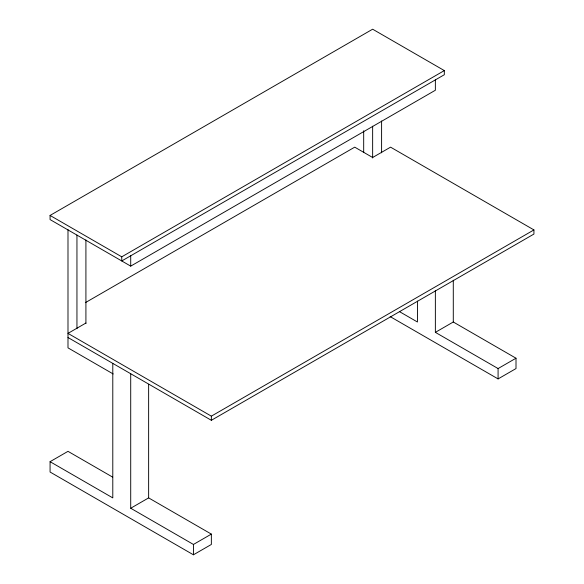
<?xml version="1.0" encoding="UTF-8"?>
<svg xmlns="http://www.w3.org/2000/svg" width="584" height="584" viewBox="0 0 584 584"><rect width="100%" height="100%" fill="white"/><g stroke="black" fill="none" stroke-linecap="round" stroke-linejoin="round"><path stroke-width="0.88" d="M435.365 79.898L435.365 90.243L130.714 266.129L50.071 219.577L50.071 215.438L372.643 29.2L444.322 70.584L444.322 74.723L121.757 260.96L121.757 256.821L444.322 70.584M85.366 302.658L354.722 147.153L372.643 157.498L390.565 147.153L533.929 229.921L533.929 234.06L211.357 420.298L67.992 337.523M85.914 323.04L67.992 333.384L211.357 416.158L533.929 229.921M130.714 373.738L130.714 508.241L148.635 497.896L211.357 534.104L211.357 544.456L193.435 554.8L50.071 472.025L50.071 461.681L67.992 451.337L112.683 477.135M435.365 290.547L435.365 332.354L453.286 322.003L516.008 358.218L516.008 368.562L498.086 378.914L390.17 316.608M130.714 508.241L193.435 544.456L211.357 534.104M435.365 332.354L498.086 368.562L516.008 358.218M399.412 311.593L417.443 322.003L417.443 301.103M50.071 215.438L121.757 256.821M113.187 373.964L67.992 347.867L67.992 229.585M50.071 461.681L112.792 497.896L112.792 363.387M498.086 368.562L498.086 378.914M453.286 280.203L453.286 322.003M381.6 121.012L381.6 152.826M372.643 126.188L372.643 158.001M363.686 130.75L363.686 152.585M211.357 416.158L211.357 420.298M193.435 544.456L193.435 554.8M148.635 384.294L148.635 497.896M130.714 255.785L130.714 266.129M85.914 239.922L85.914 323.543M76.949 235.096L76.949 328.712"/></g></svg>
